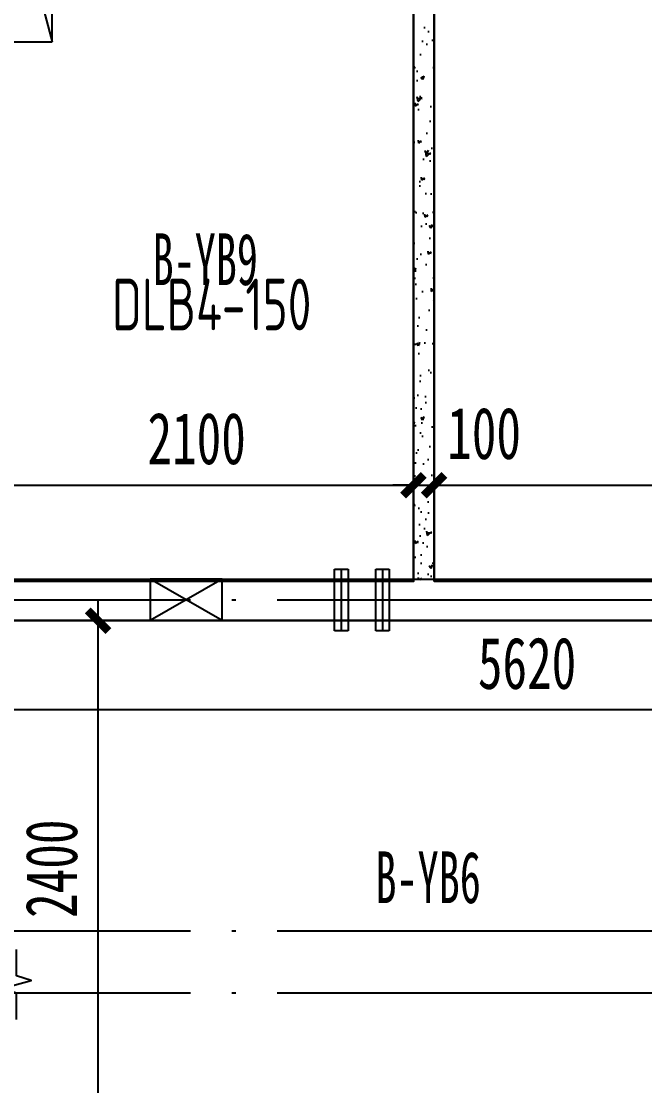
# Model space of a CAD drawing. Extents: x -3200779283 to -8106663, y 659664 to 1123462.
# Drawn here: x -8145900 to -8142881, y 932974 to 938125 of the extents above; entities that cross this region are included whole.
import ezdxf
from ezdxf.enums import TextEntityAlignment as Align
from ezdxf.xclip import XClip

# ---------------------------------------------------------------- set-up
doc = ezdxf.new("R2010")
doc.units = 0
doc.header["$LTSCALE"] = 1000
doc.header["$MEASUREMENT"] = 0
doc.header["$XCLIPFRAME"] = 0
for name, pattern in [('120-墙体$0$CENTER2', [1.125, 0.75, -0.125, 0.125, -0.125]), ('3#-轴线$0$DOTE', [2.4200000000000004, 2, -0.2, 0.02, -0.2]), ('3#4#5#$0$DASH', [0.35, 0.25, -0.1]), ('DASH', [0.35, 0.25, -0.1])]:
    doc.linetypes.add(name, pattern=pattern)
doc.layers.get('Defpoints').update_dxf_attribs({"color": 30, "linetype": 'DASH'})
for name, color, linetype in [('120-墙体$0$DUCT-排烟中心线', 5, '120-墙体$0$CENTER2'), ('120-墙体$0$DUCT-排烟管', 2, 'Continuous'), ('120-墙体$0$S-SLAB-HOLE', 5, 'Continuous'), ('120-墙体$0$S-WALL-BEAM', 120, 'Continuous'), ('120-墙体$0$暖-首层和标准层暖通套管_TZ$0$H-暖洞-穿梁', 3, 'Continuous'), ('3#-轴线$0$A-ANNO-DOTE', 10, '3#-轴线$0$DOTE'), ('3#4#5#$0$PC-SLAB', 6, '3#4#5#$0$DASH'), ('3#4#5#$0$S-ANNO-TEXT', 7, 'Continuous'), ('3#4#5#$0$S-DIMS-SLAB', 120, 'Continuous'), ('3#4#5#$0$S-PC-SLAB', 6, 'Continuous'), ('3#4#5#$0$S-WALL-HATC', 253, 'Continuous'), ('3#4#5#模板$0$S-SLAB-TEXT', 120, 'Continuous'), ('3#4#5#模板$0$南北楼-结构布置-地上 -新修改$0$S-ANNO-THIN', 3, 'Continuous')]:
    doc.layers.add(name, color=color, linetype=linetype)
doc.styles.add('3#4#5#$0$外部参照 1$0$宋体', font='', dxfattribs={"width": 0.8})
doc.styles.add('3#4#5#$0$楷体', font='', dxfattribs={"width": 0.7})
doc.styles.add('3#4#5#模板$0$TSSD_Rein', font='tssdeng.shx', dxfattribs={"width": 0.7, "bigfont": 'hztxt.shx'})
doc.styles.get('3#4#5#$0$外部参照 1$0$宋体').set_extended_font_data('SimSun')
doc.styles.get('3#4#5#$0$楷体').set_extended_font_data('KaiTi_GB2312')
doc.dimstyles.new('3#4#5#$0$TSSD_100_100', dxfattribs={"dimtxt": 250, "dimasz": 100, "dimexe": 100, "dimexo": 250, "dimgap": 100, "dimtad": 1, "dimdec": 0, "dimzin": 0, "dimdsep": 46, "dimtxsty": '3#4#5#$0$楷体', "dimblk": '3#4#5#$0$_ArchTick', "dimcen": 0, "dimdle": 100, "dimclrt": 7, "dimadec": 0, "dimazin": 0, "dimtfac": 1, "dimtdec": 0, "dimtix": 1, "dimtmove": 2, "dimatfit": 3, "dimfxl": 1, "dimtolj": 1, "dimtzin": 0, "dimarcsym": 0})

# ---------------------------------------------------------------- blocks, each defined once
blk = doc.blocks.new('3#4#5#模板$0$A$C4139bdaf')
at = {"layer": '3#4#5#模板$0$南北楼-结构布置-地上 -新修改$0$S-ANNO-THIN'}
blk.add_lwpolyline([(24877.17101796146, 1670.40049815696), (24877.17101796105, 1798.40049815696), (24806.77101796097, 1820.800498156692), (24947.57101796084, 1859.200498157123), (24877.1710179607, 1881.600498156971), (24877.1710179603, 2009.600498156971)], dxfattribs=at)
blk = doc.blocks.new('3#4#5#模板$0$banhou-1')
at = {"layer": '3#4#5#模板$0$S-SLAB-TEXT', "style": '3#4#5#模板$0$TSSD_Rein', "width": 0.7}
blk.add_text('DLB4-150', height=250, dxfattribs=at).set_placement((86000.98568669055, 30517.2427492463), align=Align.BOTTOM_LEFT)
blk = doc.blocks.new('3#4#5#$0$ban3')
at = {"layer": '3#4#5#$0$S-WALL-HATC', "ltscale": 100}
h = blk.add_hatch(dxfattribs=at)
h.set_pattern_fill('AR-CONC', color=256, scale=25, angle=-270.0000000000001, style=0)
h.set_pattern_definition([(139.9999999999999, (0, 0), (15.6880337456489, 179.3150456501884), [18.75, -206.25]), (84.99999999999994, (0, 0), (-188.048033425003, -34.68783340324987), [15, -165]), (190.4513999999999, (1.307335000019521, 14.94292000000132), (-172.3598855152383, 144.6273454285055), [15.9350475, -175.2855279999999]), (136.1841999999999, (-50, 0), (41.37975358225471, 266.8102621564111), [28.125, -309.375]), (186.6356, (-46.55167324998183, 22.23418625001796), (-243.5294677251103, 233.665676387176), [23.902572, -262.92825]), (81.18419999999995, (-50, 0), (-243.529650231331, 233.665486283407), [22.5, -247.5]), (111, (-37.5, 25), (100.6547226663348, 149.2267630296154), [18.75, -206.25]), (55.99999999999998, (-37.5, 25), (-181.2875112617132, 60.82883298039556), [15, -165]), (161.4514, (-29.11209850001615, 37.4355582499993), (-80.63262417748795, 210.0556571453725), [15.9350475, -175.285528]), (127.5, (0, 0), (-83.22346345782788, 3.039963829322726), [0, -162.9999999999999, 0, -167.4999999999999, 0, -165.6249999999999]), (97.49999999999993, (0, 0), (-98.60292797059002, 65.76738436053722), [0, -95.5, 0, -159.25, 0, -63.125]), (57.49999999999993, (0, -55.75), (5.638717933595033, 133.4556090431022), [0, -62.5, 0, -195, 0, -258.75]), (47.49999999999995, (0, -80.75), (-25.02624558307933, 145.7965423355966), [0, -81.25, 0, -129.5, 0, -183.75])])
h.paths.add_polyline_path([(-216732.0009944952, 412974.9999670067), (-216832.0009944952, 412974.9999670067), (-216832.0009944952, 409974.9999670067), (-216732.0009944952, 409974.9999670067)])
h.paths.add_polyline_path([(-214532.000995802, 412974.9999670067), (-214632.000995802, 412974.9999670067), (-214632.000995802, 409974.9999670067), (-214532.000995802, 409974.9999670067)])
at = {"layer": '3#4#5#$0$S-PC-SLAB'}
for points in [[(-216832.0009944952, 409964.9999670067), (-216832.0009944952, 412984.9999670067), (-219532.0009944952, 412984.9999670067), (-219532.0009944952, 409964.9999670067)], [(-214632.000995802, 409964.9999670067), (-214632.000995802, 412984.9999670067), (-216732.0009944952, 412984.9999670067), (-216732.0009944952, 409964.9999670067)], [(-214472.0009953861, 407375.0001829517), (-220092.0009953849, 407375.0001829517), (-220092.0009953849, 409775.0001829517), (-214472.0009953861, 409775.0001829517)]]:
    blk.add_lwpolyline(points, close=True, dxfattribs=at)
at = {"layer": '3#4#5#$0$S-WALL-HATC', "ltscale": 100}
blk.add_lwpolyline([(-216732.0009944952, 409974.9999670067), (-216732.0009944952, 412974.9999670067), (-216832.0009944952, 412974.9999670067), (-216832.0009944952, 409974.9999670067)], close=True, dxfattribs=at)
blk = doc.blocks.new('3#4#5#$0$_ArchTick')
at = {"color": 0, "linetype": 'ByBlock', "const_width": 0.4}
blk.add_lwpolyline([(-0.5, -0.5), (0.5, 0.5)], dxfattribs=at)
blk = doc.blocks.new('*D807')
at = {"layer": '3#4#5#$0$S-DIMS-SLAB', "color": 0, "lineweight": -2, "transparency": 16777216}
for p, q in [((173696.3730127524, 163029.924471299), (176596.3730127524, 163029.924471299)), ((173796.3730127524, 162887.7327650287), (173796.3730127524, 162929.924471299)), ((176496.3730127524, 162887.7327650287), (176496.3730127524, 162929.924471299))]:
    blk.add_line(p, q, dxfattribs=at)
at = {"layer": 'Defpoints', "color": 0, "transparency": 16777216}
for p in [(173796.3730127524, 163137.7327650287), (176496.3730127524, 163137.7327650287), (176496.3730127524, 163029.924471299)]:
    blk.add_point(p, dxfattribs=at)
at = {"layer": '3#4#5#$0$S-DIMS-SLAB', "color": 0, "lineweight": -2, "transparency": 16777216, "xscale": 100, "yscale": 100, "zscale": 100, "rotation": 180}
blk.add_blockref('3#4#5#$0$_ArchTick', (173796.3730127524, 163029.924471299), dxfattribs=at)
at = {"layer": '3#4#5#$0$S-DIMS-SLAB', "color": 0, "lineweight": -2, "transparency": 16777216, "xscale": 100, "yscale": 100, "zscale": 100}
blk.add_blockref('3#4#5#$0$_ArchTick', (176496.3730127524, 163029.924471299), dxfattribs=at)
at = {"layer": '3#4#5#$0$S-DIMS-SLAB', "color": 7, "transparency": 16777216, "insert": (175146.3730127524, 163254.924471299), "char_height": 250, "attachment_point": 5, "style": '3#4#5#$0$楷体'}
blk.add_mtext('\\A1;2700', dxfattribs=at)
blk = doc.blocks.new('*D813')
at = {"layer": '3#4#5#$0$S-DIMS-SLAB', "color": 0, "lineweight": -2, "transparency": 16777216}
for p, q in [((172169.3435716981, 159874.5285439608), (172169.3435716981, 162474.5285439608)), ((172387.0493432489, 162374.5285439608), (172069.3435716981, 162374.5285439608)), ((172387.0493432489, 159974.5285439608), (172069.3435716981, 159974.5285439608))]:
    blk.add_line(p, q, dxfattribs=at)
at = {"layer": 'Defpoints', "color": 0, "transparency": 16777216}
for p in [(172169.3435716981, 162374.5285439608), (172637.0493432489, 162374.5285439608), (172637.0493432489, 159974.5285439608)]:
    blk.add_point(p, dxfattribs=at)
at = {"layer": '3#4#5#$0$S-DIMS-SLAB', "color": 0, "lineweight": -2, "transparency": 16777216, "xscale": 100, "yscale": 100, "zscale": 100}
for p, rotation in [((172169.3435716981, 162374.5285439608), 90), ((172169.3435716981, 159974.5285439608), 270)]:
    blk.add_blockref('3#4#5#$0$_ArchTick', p, dxfattribs=dict(at, rotation=rotation))
at = {"layer": '3#4#5#$0$S-DIMS-SLAB', "color": 7, "transparency": 16777216, "insert": (171944.3435716981, 161174.5285439607), "char_height": 250, "attachment_point": 5, "rotation": 90, "style": '3#4#5#$0$楷体'}
blk.add_mtext('\\A1;2400', dxfattribs=at)
blk = doc.blocks.new('*D817')
at = {"layer": '3#4#5#$0$S-DIMS-SLAB', "color": 0, "lineweight": -2, "transparency": 16777216}
for p, q in [((171436.3730136432, 162124.5276227209), (171436.3730136432, 161842.6444963348)), ((177056.3730136421, 162124.528082065), (177056.3730136421, 161842.6444963348)), ((177156.3730136421, 161942.6444963348), (171336.3730136432, 161942.6444963348))]:
    blk.add_line(p, q, dxfattribs=at)
at = {"layer": 'Defpoints', "color": 0, "transparency": 16777216}
for p in [(171436.3730136432, 162374.5276227209), (177056.3730136421, 162374.528082065), (171436.3730136432, 161942.6444963348)]:
    blk.add_point(p, dxfattribs=at)
at = {"layer": '3#4#5#$0$S-DIMS-SLAB', "color": 0, "lineweight": -2, "transparency": 16777216, "xscale": 100, "yscale": 100, "zscale": 100, "rotation": 180}
blk.add_blockref('3#4#5#$0$_ArchTick', (171436.3730136432, 161942.6444963348), dxfattribs=at)
at = {"layer": '3#4#5#$0$S-DIMS-SLAB', "color": 0, "lineweight": -2, "transparency": 16777216, "xscale": 100, "yscale": 100, "zscale": 100}
blk.add_blockref('3#4#5#$0$_ArchTick', (177056.3730136421, 161942.6444963348), dxfattribs=at)
at = {"layer": '3#4#5#$0$S-DIMS-SLAB', "color": 7, "transparency": 16777216, "insert": (174246.3730136426, 162167.6444963348), "char_height": 250, "attachment_point": 5, "style": '3#4#5#$0$楷体'}
blk.add_mtext('\\A1;5620', dxfattribs=at)
blk = doc.blocks.new('*D818')
at = {"layer": '3#4#5#$0$S-DIMS-SLAB', "color": 0, "lineweight": -2, "transparency": 16777216}
for p, q in [((173696.3730127524, 163029.924471299), (173596.3730127524, 163029.924471299)), ((173696.3730127524, 163029.924471299), (173796.3730127524, 163029.924471299)), ((173796.3730127524, 163029.924471299), (173896.3730127524, 163029.924471299)), ((173696.3730127524, 162887.7327650287), (173696.3730127524, 162929.924471299)), ((173796.3730127524, 162887.7327650287), (173796.3730127524, 162929.924471299))]:
    blk.add_line(p, q, dxfattribs=at)
at = {"layer": 'Defpoints', "color": 0, "transparency": 16777216}
for p in [(173696.3730127524, 163137.7327650287), (173796.3730127524, 163137.7327650287), (173796.3730127524, 163029.924471299)]:
    blk.add_point(p, dxfattribs=at)
at = {"layer": '3#4#5#$0$S-DIMS-SLAB', "color": 0, "lineweight": -2, "transparency": 16777216, "xscale": 100, "yscale": 100, "zscale": 100}
blk.add_blockref('3#4#5#$0$_ArchTick', (173696.3730127524, 163029.924471299), dxfattribs=at)
at = {"layer": '3#4#5#$0$S-DIMS-SLAB', "color": 0, "lineweight": -2, "transparency": 16777216, "xscale": 100, "yscale": 100, "zscale": 100, "rotation": 180}
blk.add_blockref('3#4#5#$0$_ArchTick', (173796.3730127524, 163029.924471299), dxfattribs=at)
at = {"layer": '3#4#5#$0$S-DIMS-SLAB', "color": 7, "transparency": 16777216, "insert": (174038.2960896755, 163279.924471299), "char_height": 250, "attachment_point": 5, "style": '3#4#5#$0$楷体'}
blk.add_mtext('\\A1;100', dxfattribs=at)
blk = doc.blocks.new('*D819')
at = {"layer": '3#4#5#$0$S-DIMS-SLAB', "color": 0, "lineweight": -2, "transparency": 16777216}
for p, q in [((171496.3730140592, 163029.924471299), (173796.3730127524, 163029.924471299)), ((171596.3730140592, 162887.7327650288), (171596.3730140592, 162929.924471299)), ((173696.3730127524, 162887.7327650287), (173696.3730127524, 162929.924471299))]:
    blk.add_line(p, q, dxfattribs=at)
at = {"layer": 'Defpoints', "color": 0, "transparency": 16777216}
for p in [(171596.3730140592, 163137.7327650288), (173696.3730127524, 163137.7327650287), (173696.3730127524, 163029.924471299)]:
    blk.add_point(p, dxfattribs=at)
at = {"layer": '3#4#5#$0$S-DIMS-SLAB', "color": 0, "lineweight": -2, "transparency": 16777216, "xscale": 100, "yscale": 100, "zscale": 100, "rotation": 180}
blk.add_blockref('3#4#5#$0$_ArchTick', (171596.3730140592, 163029.924471299), dxfattribs=at)
at = {"layer": '3#4#5#$0$S-DIMS-SLAB', "color": 0, "lineweight": -2, "transparency": 16777216, "xscale": 100, "yscale": 100, "zscale": 100}
blk.add_blockref('3#4#5#$0$_ArchTick', (173696.3730127524, 163029.924471299), dxfattribs=at)
at = {"layer": '3#4#5#$0$S-DIMS-SLAB', "color": 7, "transparency": 16777216, "insert": (172646.3730134058, 163254.924471299), "char_height": 250, "attachment_point": 5, "style": '3#4#5#$0$楷体'}
blk.add_mtext('\\A1;2100', dxfattribs=at)
blk = doc.blocks.new('120-墙体$0$A$Ca94620f4')
at = {"layer": '120-墙体$0$DUCT-排烟中心线'}
for p, q in [((-4600.000150017615, -2950.689384998579), (-4600.000150017615, -3249.311312258011)), ((-4400.000300035201, -2950.689154202279), (-4400.00030003523, -3249.31108146171))]:
    blk.add_line(p, q, dxfattribs=at)
at = {"layer": '120-墙体$0$DUCT-排烟管'}
for p, q in [((-4632.500150017615, -2950.689384998579), (-4632.500150017615, -3249.311312258011)), ((-4567.500150017615, -2950.689384998579), (-4632.500150017615, -2950.689384998579)), ((-4567.500150017615, -3249.311312258011), (-4567.500150017615, -2950.689384998579)), ((-4432.500300035201, -2950.689154202279), (-4432.50030003523, -3249.31108146171)), ((-4367.500300035201, -2950.689154202279), (-4432.500300035201, -2950.689154202279)), ((-4367.50030003523, -3249.31108146171), (-4367.500300035201, -2950.689154202279)), ((-4632.500150017615, -3249.311312258011), (-4567.500150017615, -3249.311312258011)), ((-4432.50030003523, -3249.31108146171), (-4367.50030003523, -3249.31108146171))]:
    blk.add_line(p, q, dxfattribs=at)
at = {"layer": '120-墙体$0$暖-首层和标准层暖通套管_TZ$0$H-暖洞-穿梁', "color": 6}
for p, q in [((-3823.780598112178, -3000.0003486645), (-3473.780598112178, -3200.00034859209)), ((-3823.780598112178, -3200.00034859209), (-3473.780598112178, -3000.0003486645))]:
    blk.add_line(p, q, dxfattribs=at)
blk.add_lwpolyline([(-3823.780598112178, -3000.0003486645), (-3473.780598112178, -3000.0003486645), (-3473.780598112178, -3200.00034859209), (-3823.780598112178, -3200.00034859209)], close=True, dxfattribs=at)
blk = doc.blocks.new('120-墙体$0$A$C8f34f6bc')
at = {"layer": '120-墙体$0$S-SLAB-HOLE'}
for p, q in [((-3150, -400), (-3150, 0)), ((-2799.999627587881, -399.9999999999994), (-2799.999627587881, 5.684341886080801e-13)), ((-2799.999627587881, -399.9999999999994), (-3150, -400))]:
    blk.add_line(p, q, dxfattribs=at)
for points in [[(-2800, 0), (-3061.604401697608, -64.26967435973347), (-3150, -400)], [(0, -5000), (-248.2317736557453, -4896.88676487864), (-350.0000000000002, -4650)]]:
    blk.add_lwpolyline(points, dxfattribs=at)
blk.add_lwpolyline([(-350.0000000000002, -5000), (-350.0000000000002, -4650), (-7.105427357601002e-14, -4650), (0, -5000)], close=True, dxfattribs=at)
for centre, radius in [((-4949.999999971129, -149.9999999994761), 55), ((-230, -4580), 50)]:
    blk.add_circle(centre, radius, dxfattribs=at)
blk = doc.blocks.new('120-墙体')
at = {"layer": '120-墙体$0$S-WALL-BEAM'}
blk.add_lwpolyline([(-6350, -3099.999397527484), (-6350, -3299.9997895509), (-1750, -3300.000392023416), (-1750, -3100)], close=True, dxfattribs=at)
for name, p in [('120-墙体$0$A$Ca94620f4', (-250, -100.0000000000005)), ('120-墙体$0$A$C8f34f6bc', (-100, -100))]:
    blk.add_blockref(name, p)
blk = doc.blocks.new('3#-轴线')
at = {"layer": '3#-轴线$0$A-ANNO-DOTE'}
for points in [[(-3000, -3200), (44800, -3200)], [(-3000, -4800), (44800, -4800)], [(-3000, -5100), (44800, -5100)]]:
    blk.add_lwpolyline(points, dxfattribs=at)
blk = doc.blocks.new('3#4#5#$0$5#')
at = {"layer": '3#4#5#$0$S-ANNO-TEXT', "xscale": -1}
blk.add_blockref('3#4#5#$0$ban3', (-43034.90157780028, -247400.4721099574), dxfattribs=at)
at = {"layer": '3#4#5#$0$PC-SLAB', "linetype": 'ByBlock', "style": '3#4#5#$0$外部参照 1$0$宋体', "width": 0.6}
for s, p in [('B-YB9', (172688.0467473094, 164121.6102730079)), ('B-YB6', (173767.3276201034, 161131.235109276))]:
    blk.add_text(s, height=250, dxfattribs=at).set_placement(p, align=Align.MIDDLE)
at = {"layer": '3#4#5#$0$S-DIMS-SLAB'}
for base, p1, p2, picture, middle in [((173696.3730127524, 163029.924471299), (171596.3730140592, 163137.7327650288), (173696.3730127524, 163137.7327650287), '*D819', (172646.3730134058, 163254.924471299)), ((176496.3730127524, 163029.924471299), (173796.3730127524, 163137.7327650287), (176496.3730127524, 163137.7327650287), '*D807', (175146.3730127524, 163254.924471299))]:
    dim = blk.add_linear_dim(base=base, p1=p1, p2=p2, dimstyle='3#4#5#$0$TSSD_100_100', dxfattribs=at)
    dim.commit()
    dim.dimension.update_dxf_attribs({"geometry": picture, "text_midpoint": middle})
dim = blk.add_linear_dim(base=(173796.3730127524, 163029.924471299), p1=(173696.3730127524, 163137.7327650287), p2=(173796.3730127524, 163137.7327650287), dimstyle='3#4#5#$0$TSSD_100_100', dxfattribs=at)
dim.commit()
dim.dimension.update_dxf_attribs({"geometry": '*D818', "text_midpoint": (174038.2960896755, 163279.924471299), "dimtype": 128})
for base, p1, p2, angle, picture, middle in [((172169.3435716981, 162374.5285439608), (172637.0493432489, 159974.5285439607), (172637.0493432489, 162374.5285439607), 90, '*D813', (171944.3435716981, 161174.5285439607)), ((171436.3730136432, 161942.6444963348), (177056.3730136421, 162374.528082065), (171436.3730136432, 162374.5276227209), 180, '*D817', (174246.3730136426, 162167.6444963348))]:
    dim = blk.add_linear_dim(base=base, p1=p1, p2=p2, angle=angle, dimstyle='3#4#5#$0$TSSD_100_100', dxfattribs=at)
    dim.commit()
    dim.dimension.update_dxf_attribs({"geometry": picture, "text_midpoint": middle})

msp = doc.modelspace()

# ---------------------------------------------------------------- block references
msp.add_blockref('3#-轴线', (-8170700.435511587, 938524.6198560873))
at = {"xscale": -1, "rotation": 3.622788229407092e-06}
msp.add_blockref('120-墙体', (-8149000.436219759, 938524.6199066709), dxfattribs=at)
at = {"layer": '3#4#5#$0$S-PC-SLAB'}
msp.add_blockref('3#4#5#$0$5#', (-8317697.236654709, 772849.7631162296), dxfattribs=at)
at = {"layer": '3#4#5#模板$0$S-SLAB-TEXT'}
ref = msp.add_blockref('3#4#5#模板$0$banhou-1', (-8231461.374763573, 906037.148181451), dxfattribs=at)
XClip(ref).set_block_clipping_path([(81660.923798101, 21287.473002456358), (102660.923798101, 35476.85255221626)])
msp.add_blockref('3#4#5#模板$0$A$C4139bdaf', (-8170800.434478921, 931624.6195539432), dxfattribs=at)

doc.saveas('drawing.dxf')
